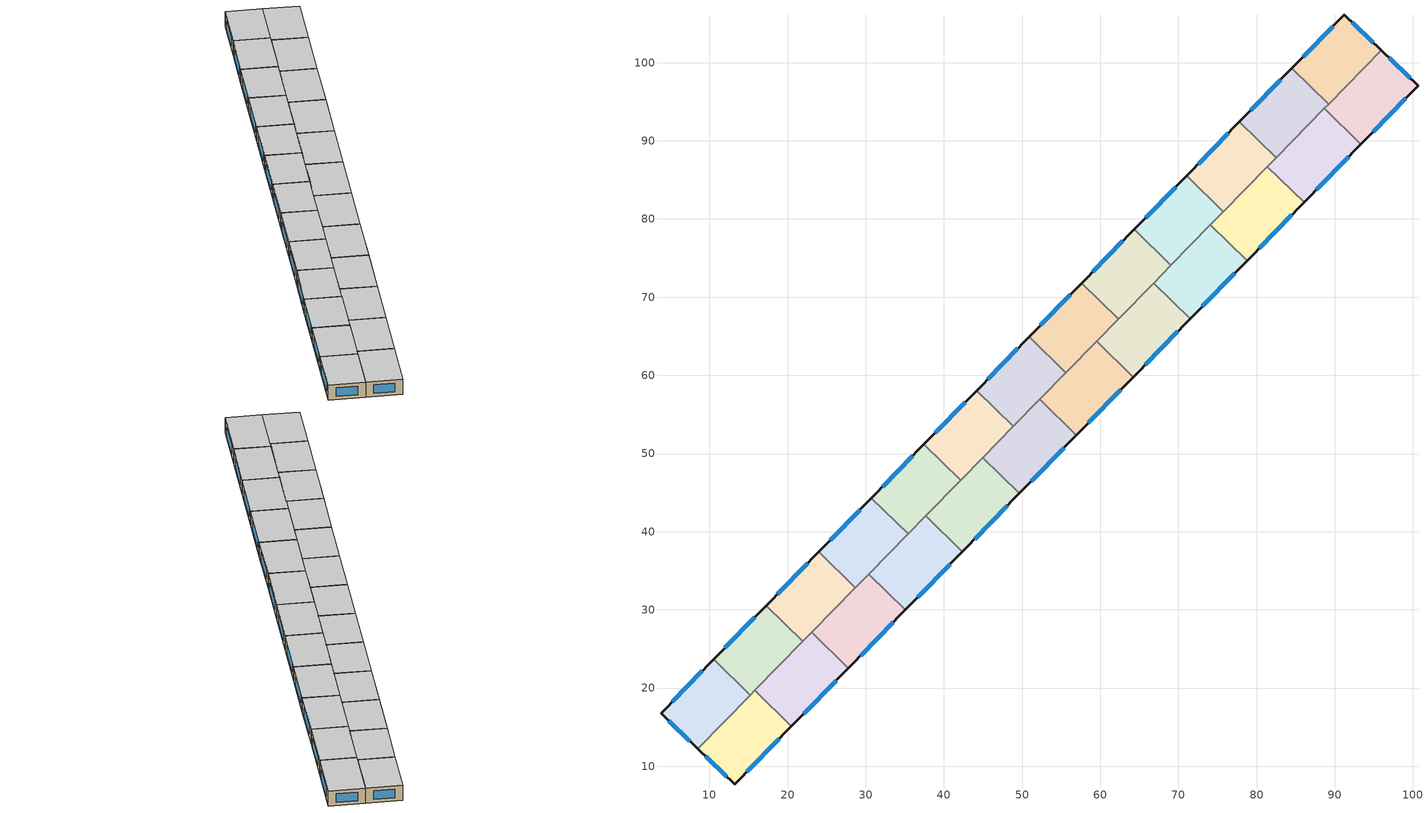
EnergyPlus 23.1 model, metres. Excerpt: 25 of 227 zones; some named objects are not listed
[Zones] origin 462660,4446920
1fd8a064e84866d3_F3_dwelling_0
 floor to 1fd8a064e84866d3_F2_dwelling_0 (EU_floor_Construction): 95.95,101.59 89.22,94.7 84.53,99.29 91.25,106.15 z9
 wall outside (EU_wall_Construction): 95.95,101.59 91.25,106.15 84.53,99.29 z9:12
 wall to 1fd8a064e84866d3_F3_dwelling_1 (EU_wall_Construction): 84.53,99.29 89.22,94.7 z9:12
 wall to 1fd8a064e84866d3_F3_dwelling_13 (EU_wall_Construction): 89.22,94.7 95.95,101.59 z9:12
 window (EU_Window_Construction): 89.81,104.68 85.97,100.76 / 94.94,102.56 92.25,105.18 z9.64:11.36
 ceiling to 1fd8a064e84866d3_F4_dwelling_0 (EU_floor_Construction): 89.22,94.7 95.95,101.59 91.25,106.15 84.53,99.29 z12
1fd8a064e84866d3_F3_dwelling_1
 floor to 1fd8a064e84866d3_F2_dwelling_1 (EU_floor_Construction): 89.22,94.7 82.49,87.83 77.8,92.42 84.53,99.29 z9
 wall outside (EU_wall_Construction): 84.53,99.29 77.8,92.42 z9:12
 wall to 1fd8a064e84866d3_F3_dwelling_2 (EU_wall_Construction): 77.8,92.42 82.49,87.83 z9:12
 wall to 1fd8a064e84866d3_F3_dwelling_14 (EU_wall_Construction): 82.49,87.83 88.67,94.15 z9:12
 wall to 1fd8a064e84866d3_F3_dwelling_13 (EU_wall_Construction): 88.67,94.15 89.22,94.7 z9:12
 window (EU_Window_Construction): 83.09,97.82 79.24,93.89 z9.64:11.36
 ceiling to 1fd8a064e84866d3_F4_dwelling_1 (EU_floor_Construction): 82.49,87.83 89.22,94.7 84.53,99.29 77.8,92.42 z12
1fd8a064e84866d3_F3_dwelling_10
 floor to 1fd8a064e84866d3_F2_dwelling_10 (EU_floor_Construction): 28.68,32.84 21.96,25.96 17.27,30.55 24,37.42 z9
 wall outside (EU_wall_Construction): 24,37.42 17.27,30.55 z9:12
 wall to 1fd8a064e84866d3_F3_dwelling_9 (EU_wall_Construction): 28.68,32.84 24,37.42 z9:12
 wall to 1fd8a064e84866d3_F3_dwelling_11 (EU_wall_Construction): 17.27,30.55 21.96,25.96 z9:12
 wall to 1fd8a064e84866d3_F3_dwelling_22 (EU_wall_Construction): 23.1,27.13 28.68,32.84 z9:12
 wall to 1fd8a064e84866d3_F3_dwelling_23 (EU_wall_Construction): 21.96,25.96 23.1,27.13 z9:12
 window (EU_Window_Construction): 22.56,35.95 18.71,32.02 z9.64:11.36
 ceiling to 1fd8a064e84866d3_F4_dwelling_10 (EU_floor_Construction): 21.96,25.96 28.68,32.84 24,37.42 17.27,30.55 z12
1fd8a064e84866d3_F3_dwelling_11
 floor to 1fd8a064e84866d3_F2_dwelling_11 (EU_floor_Construction): 21.96,25.96 15.23,19.09 10.55,23.67 17.27,30.55 z9
 wall outside (EU_wall_Construction): 17.27,30.55 10.55,23.67 z9:12
 wall to 1fd8a064e84866d3_F3_dwelling_12 (EU_wall_Construction): 10.55,23.67 15.23,19.09 z9:12
 wall to 1fd8a064e84866d3_F3_dwelling_23 (EU_wall_Construction): 15.82,19.68 21.96,25.96 z9:12
 wall to 1fd8a064e84866d3_F3_dwelling_24 (EU_wall_Construction): 15.23,19.09 15.82,19.68 z9:12
 window (EU_Window_Construction): 15.83,29.08 11.99,25.15 z9.64:11.36
 ceiling to 1fd8a064e84866d3_F4_dwelling_11 (EU_floor_Construction): 15.23,19.09 21.96,25.96 17.27,30.55 10.55,23.67 z12
1fd8a064e84866d3_F3_dwelling_12
 floor to 1fd8a064e84866d3_F2_dwelling_12 (EU_floor_Construction): 15.23,19.09 8.52,12.23 3.81,16.79 10.55,23.67 z9
 wall outside (EU_wall_Construction): 10.55,23.67 3.81,16.79 8.52,12.23 z9:12
 wall to 1fd8a064e84866d3_F3_dwelling_24 (EU_wall_Construction): 8.52,12.23 15.23,19.09 z9:12
 window (EU_Window_Construction): 4.82,15.81 7.51,13.2 / 9.1,22.2 5.25,18.26 z9.64:11.36
 ceiling to 1fd8a064e84866d3_F4_dwelling_12 (EU_floor_Construction): 8.52,12.23 15.23,19.09 10.55,23.67 3.81,16.79 z12
1fd8a064e84866d3_F3_dwelling_13
 floor to 1fd8a064e84866d3_F2_dwelling_13 (EU_floor_Construction): 100.65,97.02 93.36,89.56 88.67,94.15 95.95,101.59 z9
 wall outside (EU_wall_Construction): 93.36,89.56 100.65,97.02 95.95,101.59 z9:12
 wall to 1fd8a064e84866d3_F3_dwelling_14 (EU_wall_Construction): 88.67,94.15 93.36,89.56 z9:12
 window (EU_Window_Construction): 99.65,98 96.96,100.61 / 94.92,91.16 99.09,95.42 z9.64:11.36
 ceiling to 1fd8a064e84866d3_F4_dwelling_13 (EU_floor_Construction): 93.36,89.56 100.65,97.02 95.95,101.59 88.67,94.15 z12
1fd8a064e84866d3_F3_dwelling_14
 floor to 1fd8a064e84866d3_F2_dwelling_14 (EU_floor_Construction): 93.36,89.56 86.07,82.12 81.39,86.7 88.67,94.15 z9
 wall outside (EU_wall_Construction): 86.07,82.12 93.36,89.56 z9:12
 wall to 1fd8a064e84866d3_F3_dwelling_15 (EU_wall_Construction): 81.39,86.7 86.07,82.12 z9:12
 wall to 1fd8a064e84866d3_F3_dwelling_2 (EU_wall_Construction): 82.49,87.83 81.39,86.7 z9:12
 window (EU_Window_Construction): 87.63,83.71 91.8,87.97 z9.64:11.36
 ceiling to 1fd8a064e84866d3_F4_dwelling_14 (EU_floor_Construction): 86.07,82.12 93.36,89.56 88.67,94.15 81.39,86.7 z12
1fd8a064e84866d3_F3_dwelling_15
 floor to 1fd8a064e84866d3_F2_dwelling_15 (EU_floor_Construction): 86.07,82.12 78.79,74.67 74.1,79.26 81.39,86.7 z9
 wall outside (EU_wall_Construction): 78.79,74.67 86.07,82.12 z9:12
 wall to 1fd8a064e84866d3_F3_dwelling_16 (EU_wall_Construction): 74.1,79.26 78.79,74.67 z9:12
 wall to 1fd8a064e84866d3_F3_dwelling_2 (EU_wall_Construction): 81.39,86.7 75.76,80.95 z9:12
 wall to 1fd8a064e84866d3_F3_dwelling_3 (EU_wall_Construction): 75.76,80.95 74.1,79.26 z9:12
 window (EU_Window_Construction): 80.35,76.27 84.51,80.52 z9.64:11.36
 ceiling to 1fd8a064e84866d3_F4_dwelling_15 (EU_floor_Construction): 78.79,74.67 86.07,82.12 81.39,86.7 74.1,79.26 z12
1fd8a064e84866d3_F3_dwelling_16
 floor to 1fd8a064e84866d3_F2_dwelling_16 (EU_floor_Construction): 78.79,74.67 71.5,67.22 66.82,71.81 74.1,79.26 z9
 wall outside (EU_wall_Construction): 71.5,67.22 78.79,74.67 z9:12
 wall to 1fd8a064e84866d3_F3_dwelling_17 (EU_wall_Construction): 66.82,71.81 71.5,67.22 z9:12
 wall to 1fd8a064e84866d3_F3_dwelling_3 (EU_wall_Construction): 74.1,79.26 69.04,74.08 z9:12
 wall to 1fd8a064e84866d3_F3_dwelling_4 (EU_wall_Construction): 69.04,74.08 66.82,71.81 z9:12
 window (EU_Window_Construction): 73.06,68.82 77.23,73.08 z9.64:11.36
 ceiling to 1fd8a064e84866d3_F4_dwelling_16 (EU_floor_Construction): 71.5,67.22 78.79,74.67 74.1,79.26 66.82,71.81 z12
1fd8a064e84866d3_F3_dwelling_17
 floor to 1fd8a064e84866d3_F2_dwelling_17 (EU_floor_Construction): 71.5,67.22 64.22,59.78 59.53,64.36 66.82,71.81 z9
 wall outside (EU_wall_Construction): 64.22,59.78 71.5,67.22 z9:12
 wall to 1fd8a064e84866d3_F3_dwelling_18 (EU_wall_Construction): 59.53,64.36 64.22,59.78 z9:12
 wall to 1fd8a064e84866d3_F3_dwelling_4 (EU_wall_Construction): 66.82,71.81 62.31,67.21 z9:12
 wall to 1fd8a064e84866d3_F3_dwelling_5 (EU_wall_Construction): 62.31,67.21 59.53,64.36 z9:12
 window (EU_Window_Construction): 65.78,61.37 69.94,65.63 z9.64:11.36
 ceiling to 1fd8a064e84866d3_F4_dwelling_17 (EU_floor_Construction): 64.22,59.78 71.5,67.22 66.82,71.81 59.53,64.36 z12
1fd8a064e84866d3_F3_dwelling_18
 floor to 1fd8a064e84866d3_F2_dwelling_18 (EU_floor_Construction): 64.22,59.78 56.93,52.33 52.25,56.92 59.53,64.36 z9
 wall outside (EU_wall_Construction): 56.93,52.33 64.22,59.78 z9:12
 wall to 1fd8a064e84866d3_F3_dwelling_19 (EU_wall_Construction): 52.25,56.92 56.93,52.33 z9:12
 wall to 1fd8a064e84866d3_F3_dwelling_5 (EU_wall_Construction): 59.53,64.36 55.59,60.33 z9:12
 wall to 1fd8a064e84866d3_F3_dwelling_6 (EU_wall_Construction): 55.59,60.33 52.25,56.92 z9:12
 window (EU_Window_Construction): 58.49,53.93 62.66,58.18 z9.64:11.36
 ceiling to 1fd8a064e84866d3_F4_dwelling_18 (EU_floor_Construction): 56.93,52.33 64.22,59.78 59.53,64.36 52.25,56.92 z12
1fd8a064e84866d3_F3_dwelling_19
 floor to 1fd8a064e84866d3_F2_dwelling_19 (EU_floor_Construction): 56.93,52.33 49.65,44.89 44.96,49.47 52.25,56.92 z9
 wall outside (EU_wall_Construction): 49.65,44.89 56.93,52.33 z9:12
 wall to 1fd8a064e84866d3_F3_dwelling_20 (EU_wall_Construction): 44.96,49.47 49.65,44.89 z9:12
 wall to 1fd8a064e84866d3_F3_dwelling_7 (EU_wall_Construction): 48.86,53.46 44.96,49.47 z9:12
 wall to 1fd8a064e84866d3_F3_dwelling_6 (EU_wall_Construction): 52.25,56.92 48.86,53.46 z9:12
 window (EU_Window_Construction): 51.21,46.48 55.37,50.74 z9.64:11.36
 ceiling to 1fd8a064e84866d3_F4_dwelling_19 (EU_floor_Construction): 49.65,44.89 56.93,52.33 52.25,56.92 44.96,49.47 z12
1fd8a064e84866d3_F3_dwelling_2
 floor to 1fd8a064e84866d3_F2_dwelling_2 (EU_floor_Construction): 82.49,87.83 75.76,80.96 71.08,85.54 77.8,92.42 z9
 wall outside (EU_wall_Construction): 77.8,92.42 71.08,85.54 z9:12
 wall to 1fd8a064e84866d3_F3_dwelling_3 (EU_wall_Construction): 71.08,85.54 75.76,80.96 z9:12
 window (EU_Window_Construction): 76.36,90.94 72.52,87.01 z9.64:11.36
 ceiling to 1fd8a064e84866d3_F4_dwelling_2 (EU_floor_Construction): 75.76,80.96 82.49,87.83 77.8,92.42 71.08,85.54 z12
1fd8a064e84866d3_F3_dwelling_20
 floor to 1fd8a064e84866d3_F2_dwelling_20 (EU_floor_Construction): 49.65,44.89 42.36,37.44 37.67,42.03 44.96,49.47 z9
 wall outside (EU_wall_Construction): 42.36,37.44 49.65,44.89 z9:12
 wall to 1fd8a064e84866d3_F3_dwelling_21 (EU_wall_Construction): 37.67,42.03 42.36,37.44 z9:12
 wall to 1fd8a064e84866d3_F3_dwelling_8 (EU_wall_Construction): 42.14,46.58 37.67,42.03 z9:12
 wall to 1fd8a064e84866d3_F3_dwelling_7 (EU_wall_Construction): 44.96,49.47 42.14,46.58 z9:12
 window (EU_Window_Construction): 43.92,39.03 48.09,43.29 z9.64:11.36
 ceiling to 1fd8a064e84866d3_F4_dwelling_20 (EU_floor_Construction): 42.36,37.44 49.65,44.89 44.96,49.47 37.67,42.03 z12
1fd8a064e84866d3_F3_dwelling_21
 floor to 1fd8a064e84866d3_F2_dwelling_21 (EU_floor_Construction): 42.36,37.44 35.07,29.99 30.39,34.58 37.67,42.03 z9
 wall outside (EU_wall_Construction): 35.07,29.99 42.36,37.44 z9:12
 wall to 1fd8a064e84866d3_F3_dwelling_22 (EU_wall_Construction): 30.39,34.58 35.07,29.99 z9:12
 wall to 1fd8a064e84866d3_F3_dwelling_9 (EU_wall_Construction): 35.41,39.71 30.39,34.58 z9:12
 wall to 1fd8a064e84866d3_F3_dwelling_8 (EU_wall_Construction): 37.67,42.02 35.41,39.71 z9:12
 window (EU_Window_Construction): 36.63,31.59 40.8,35.84 z9.64:11.36
 ceiling to 1fd8a064e84866d3_F4_dwelling_21 (EU_floor_Construction): 35.07,29.99 42.36,37.44 37.67,42.03 30.39,34.58 z12
1fd8a064e84866d3_F3_dwelling_22
 floor to 1fd8a064e84866d3_F2_dwelling_22 (EU_floor_Construction): 35.07,29.99 27.79,22.55 23.1,27.13 30.39,34.58 z9
 wall outside (EU_wall_Construction): 27.79,22.55 35.07,29.99 z9:12
 wall to 1fd8a064e84866d3_F3_dwelling_23 (EU_wall_Construction): 23.1,27.13 27.79,22.55 z9:12
 wall to 1fd8a064e84866d3_F3_dwelling_9 (EU_wall_Construction): 30.39,34.58 28.68,32.84 z9:12
 window (EU_Window_Construction): 29.35,24.14 33.51,28.4 z9.64:11.36
 ceiling to 1fd8a064e84866d3_F4_dwelling_22 (EU_floor_Construction): 27.79,22.55 35.07,29.99 30.39,34.58 23.1,27.13 z12
1fd8a064e84866d3_F3_dwelling_23
 floor to 1fd8a064e84866d3_F2_dwelling_23 (EU_floor_Construction): 27.79,22.55 20.5,15.1 15.82,19.68 23.1,27.13 z9
 wall outside (EU_wall_Construction): 20.5,15.1 27.79,22.55 z9:12
 wall to 1fd8a064e84866d3_F3_dwelling_24 (EU_wall_Construction): 15.82,19.68 20.5,15.1 z9:12
 window (EU_Window_Construction): 22.06,16.69 26.23,20.95 z9.64:11.36
 ceiling to 1fd8a064e84866d3_F4_dwelling_23 (EU_floor_Construction): 20.5,15.1 27.79,22.55 23.1,27.13 15.82,19.68 z12
1fd8a064e84866d3_F3_dwelling_24
 floor to 1fd8a064e84866d3_F2_dwelling_24 (EU_floor_Construction): 20.5,15.1 13.23,7.66 8.52,12.23 15.82,19.68 z9
 wall outside (EU_wall_Construction): 8.52,12.23 13.23,7.66 20.5,15.1 z9:12
 window (EU_Window_Construction): 14.78,9.26 18.94,13.51 / 9.53,11.25 12.22,8.64 z9.64:11.36
 ceiling to 1fd8a064e84866d3_F4_dwelling_24 (EU_floor_Construction): 13.23,7.66 20.5,15.1 15.82,19.68 8.52,12.23 z12
1fd8a064e84866d3_F3_dwelling_3
 floor to 1fd8a064e84866d3_F2_dwelling_3 (EU_floor_Construction): 75.76,80.96 69.04,74.08 64.35,78.67 71.08,85.54 z9
 wall outside (EU_wall_Construction): 71.08,85.54 64.35,78.67 z9:12
 wall to 1fd8a064e84866d3_F3_dwelling_4 (EU_wall_Construction): 64.35,78.67 69.04,74.08 z9:12
 window (EU_Window_Construction): 69.64,84.07 65.79,80.14 z9.64:11.36
 ceiling to 1fd8a064e84866d3_F4_dwelling_3 (EU_floor_Construction): 69.04,74.08 75.76,80.96 71.08,85.54 64.35,78.67 z12
1fd8a064e84866d3_F3_dwelling_4
 floor to 1fd8a064e84866d3_F2_dwelling_4 (EU_floor_Construction): 69.04,74.08 62.31,67.21 57.63,71.79 64.35,78.67 z9
 wall outside (EU_wall_Construction): 64.35,78.67 57.63,71.79 z9:12
 wall to 1fd8a064e84866d3_F3_dwelling_5 (EU_wall_Construction): 57.63,71.79 62.31,67.21 z9:12
 window (EU_Window_Construction): 62.91,77.19 59.07,73.26 z9.64:11.36
 ceiling to 1fd8a064e84866d3_F4_dwelling_4 (EU_floor_Construction): 62.31,67.21 69.04,74.08 64.35,78.67 57.63,71.79 z12
1fd8a064e84866d3_F3_dwelling_5
 floor to 1fd8a064e84866d3_F2_dwelling_5 (EU_floor_Construction): 62.31,67.21 55.59,60.33 50.9,64.92 57.63,71.79 z9
 wall outside (EU_wall_Construction): 57.63,71.79 50.9,64.92 z9:12
 wall to 1fd8a064e84866d3_F3_dwelling_6 (EU_wall_Construction): 50.9,64.92 55.59,60.33 z9:12
 window (EU_Window_Construction): 56.19,70.32 52.34,66.39 z9.64:11.36
 ceiling to 1fd8a064e84866d3_F4_dwelling_5 (EU_floor_Construction): 55.59,60.33 62.31,67.21 57.63,71.79 50.9,64.92 z12
1fd8a064e84866d3_F3_dwelling_6
 floor to 1fd8a064e84866d3_F2_dwelling_6 (EU_floor_Construction): 55.59,60.33 48.86,53.46 44.18,58.04 50.9,64.92 z9
 wall outside (EU_wall_Construction): 50.9,64.92 44.18,58.04 z9:12
 wall to 1fd8a064e84866d3_F3_dwelling_7 (EU_wall_Construction): 44.18,58.04 48.86,53.46 z9:12
 window (EU_Window_Construction): 49.46,63.45 45.62,59.52 z9.64:11.36
 ceiling to 1fd8a064e84866d3_F4_dwelling_6 (EU_floor_Construction): 48.86,53.46 55.59,60.33 50.9,64.92 44.18,58.04 z12
1fd8a064e84866d3_F3_dwelling_7
 floor to 1fd8a064e84866d3_F2_dwelling_7 (EU_floor_Construction): 48.86,53.46 42.14,46.58 37.45,51.17 44.18,58.04 z9
 wall outside (EU_wall_Construction): 44.18,58.04 37.45,51.17 z9:12
 wall to 1fd8a064e84866d3_F3_dwelling_8 (EU_wall_Construction): 37.45,51.17 42.14,46.58 z9:12
 window (EU_Window_Construction): 42.74,56.57 38.89,52.64 z9.64:11.36
 ceiling to 1fd8a064e84866d3_F4_dwelling_7 (EU_floor_Construction): 42.14,46.58 48.86,53.46 44.18,58.04 37.45,51.17 z12
1fd8a064e84866d3_F3_dwelling_8
 floor to 1fd8a064e84866d3_F2_dwelling_8 (EU_floor_Construction): 42.14,46.58 35.41,39.71 30.72,44.3 37.45,51.17 z9
 wall outside (EU_wall_Construction): 37.45,51.17 30.72,44.3 z9:12
 wall to 1fd8a064e84866d3_F3_dwelling_9 (EU_wall_Construction): 30.72,44.3 35.41,39.71 z9:12
 window (EU_Window_Construction): 36.01,49.7 32.17,45.77 z9.64:11.36
 ceiling to 1fd8a064e84866d3_F4_dwelling_8 (EU_floor_Construction): 35.41,39.71 42.14,46.58 37.45,51.17 30.72,44.3 z12
1fd8a064e84866d3_F3_dwelling_9
 floor to 1fd8a064e84866d3_F2_dwelling_9 (EU_floor_Construction): 35.41,39.71 28.68,32.84 24,37.42 30.72,44.3 z9
 wall outside (EU_wall_Construction): 30.72,44.3 24,37.42 z9:12
 window (EU_Window_Construction): 29.28,42.82 25.44,38.89 z9.64:11.36
 ceiling to 1fd8a064e84866d3_F4_dwelling_9 (EU_floor_Construction): 28.68,32.84 35.41,39.71 30.72,44.3 24,37.42 z12
[Building]
EU S2 Campaign: North Axis=0; Terrain=City; Solar Distribution=FullExterior
[Site:Location]
Yerevan-Zvartnots.Intl.AP: Latitude=40.15; Longitude=44.383; Time Zone=4; Elevation=854
[SizingPeriod:WeatherFileDays]
AnnualSizingPeriod: Begin Month=1; Begin Day of Month=1; End Month=12; End Day of Month=31; Day of Week for Start Day=Monday; Use Weather File Daylight Saving Period=No; Use Weather File Rain and Snow Indicators=No
[MATERIAL]
EU_InternalMass_Material: Roughness=MediumRough; Thickness=0.1; Conductivity=1; Density=1800; Specific Heat=900; Thermal Absorptance=0.9; Solar Absorptance=0.7; Visible Absorptance=0.7
[MATERIAL:NOMASS] Roughness=MediumRough; Thermal Absorptance=0.9; Solar Absorptance=0.7; Visible Absorptance=0.7
Name | Thermal Resistance
EU_wall_NoMass | 1.05043
EU_floor_NoMass | 0.478065
[WINDOWMATERIAL:SIMPLEGLAZINGSYSTEM]
EU_Window_SimpleGlazing: UFactor=2.5566; Solar Heat Gain Coefficient=0.75; Visible Transmittance=0.75
[CONSTRUCTION]
EU_wall_Construction: EU_wall_NoMass
EU_floor_Construction: EU_floor_NoMass
EU_Window_Construction: EU_Window_SimpleGlazing
EU_InternalMass_Construction: EU_InternalMass_Material
[ZONE] Type=1; Multiplier=1; Ceiling Height=autocalculate; Floor Area=autocalculate; Part of Total Floor Area=Yes
Name | Volume
1fd8a064e84866d3_F3_dwelling_0; 1fd8a064e84866d3_F3_dwelling_11 | 189.155
1fd8a064e84866d3_F3_dwelling_1; 1fd8a064e84866d3_F3_dwelling_3; 1fd8a064e84866d3_F3_dwelling_6; 1fd8a064e84866d3_F3_dwelling_8 | 189.137
1fd8a064e84866d3_F3_dwelling_10 | 189.154
1fd8a064e84866d3_F3_dwelling_12 | 189.159
1fd8a064e84866d3_F3_dwelling_13 | 204.911
1fd8a064e84866d3_F3_dwelling_14 | 204.935
1fd8a064e84866d3_F3_dwelling_15 | 204.889
1fd8a064e84866d3_F3_dwelling_16 | 204.917
1fd8a064e84866d3_F3_dwelling_17; 1fd8a064e84866d3_F3_dwelling_20 | 204.899
1fd8a064e84866d3_F3_dwelling_18 | 204.895
1fd8a064e84866d3_F3_dwelling_19 | 204.908
1fd8a064e84866d3_F3_dwelling_2 | 189.165
1fd8a064e84866d3_F3_dwelling_21 | 204.927
1fd8a064e84866d3_F3_dwelling_22; 1fd8a064e84866d3_F3_dwelling_23 | 204.909
1fd8a064e84866d3_F3_dwelling_24 | 204.91
1fd8a064e84866d3_F3_dwelling_4; 1fd8a064e84866d3_F3_dwelling_5 | 189.151
1fd8a064e84866d3_F3_dwelling_7 | 189.15
1fd8a064e84866d3_F3_dwelling_9 | 189.168
[INTERNALMASS] Construction=EU_InternalMass_Construction
Name | Zone or ZoneList | Surface Area
1fd8a064e84866d3_F3_dwelling_0_EU_InternalMass | 1fd8a064e84866d3_F3_dwelling_0 | 63.0516
1fd8a064e84866d3_F3_dwelling_1_EU_InternalMass | 1fd8a064e84866d3_F3_dwelling_1 | 63.0456
1fd8a064e84866d3_F3_dwelling_2_EU_InternalMass | 1fd8a064e84866d3_F3_dwelling_2 | 63.055
1fd8a064e84866d3_F3_dwelling_3_EU_InternalMass | 1fd8a064e84866d3_F3_dwelling_3 | 63.0457
1fd8a064e84866d3_F3_dwelling_4_EU_InternalMass | 1fd8a064e84866d3_F3_dwelling_4 | 63.0503
1fd8a064e84866d3_F3_dwelling_5_EU_InternalMass | 1fd8a064e84866d3_F3_dwelling_5 | 63.0503
1fd8a064e84866d3_F3_dwelling_6_EU_InternalMass | 1fd8a064e84866d3_F3_dwelling_6 | 63.0457
1fd8a064e84866d3_F3_dwelling_7_EU_InternalMass | 1fd8a064e84866d3_F3_dwelling_7 | 63.0503
1fd8a064e84866d3_F3_dwelling_8_EU_InternalMass | 1fd8a064e84866d3_F3_dwelling_8 | 63.0457
1fd8a064e84866d3_F3_dwelling_9_EU_InternalMass | 1fd8a064e84866d3_F3_dwelling_9 | 63.056
1fd8a064e84866d3_F3_dwelling_10_EU_InternalMass | 1fd8a064e84866d3_F3_dwelling_10 | 63.0514
1fd8a064e84866d3_F3_dwelling_11_EU_InternalMass | 1fd8a064e84866d3_F3_dwelling_11 | 63.0514
1fd8a064e84866d3_F3_dwelling_12_EU_InternalMass | 1fd8a064e84866d3_F3_dwelling_12 | 63.0531
1fd8a064e84866d3_F3_dwelling_13_EU_InternalMass | 1fd8a064e84866d3_F3_dwelling_13 | 68.3037
1fd8a064e84866d3_F3_dwelling_14_EU_InternalMass | 1fd8a064e84866d3_F3_dwelling_14 | 68.3117
1fd8a064e84866d3_F3_dwelling_15_EU_InternalMass | 1fd8a064e84866d3_F3_dwelling_15 | 68.2964
1fd8a064e84866d3_F3_dwelling_16_EU_InternalMass | 1fd8a064e84866d3_F3_dwelling_16 | 68.3057
1fd8a064e84866d3_F3_dwelling_17_EU_InternalMass | 1fd8a064e84866d3_F3_dwelling_17 | 68.2997
1fd8a064e84866d3_F3_dwelling_18_EU_InternalMass | 1fd8a064e84866d3_F3_dwelling_18 | 68.2983
1fd8a064e84866d3_F3_dwelling_19_EU_InternalMass | 1fd8a064e84866d3_F3_dwelling_19 | 68.303
1fd8a064e84866d3_F3_dwelling_20_EU_InternalMass | 1fd8a064e84866d3_F3_dwelling_20 | 68.2997
1fd8a064e84866d3_F3_dwelling_21_EU_InternalMass | 1fd8a064e84866d3_F3_dwelling_21 | 68.309
1fd8a064e84866d3_F3_dwelling_22_EU_InternalMass | 1fd8a064e84866d3_F3_dwelling_22 | 68.303
1fd8a064e84866d3_F3_dwelling_23_EU_InternalMass | 1fd8a064e84866d3_F3_dwelling_23 | 68.303
1fd8a064e84866d3_F3_dwelling_24_EU_InternalMass | 1fd8a064e84866d3_F3_dwelling_24 | 68.3033
[OTHEREQUIPMENT] Fuel Type=Electricity; Design Level Calculation Method=Watts/Area; Power per Zone Floor Area=1; Fraction Latent=0; Fraction Radiant=0; Fraction Lost=0; Carbon Dioxide Generation Rate=0; EndUse Subcategory=EU_Step8_InternalGains
Name | Zone or ZoneList or Space or SpaceList | Schedule
EU_Step8_InternalGain_1fd8a064e84866d3_F3_dwelling_0_f000 | 1fd8a064e84866d3_F3_dwelling_0 | EU_Step8_GainSchedule_1fd8a064e84866d3_F3_dwelling_0_f000
EU_Step8_InternalGain_1fd8a064e84866d3_F3_dwelling_1_f000 | 1fd8a064e84866d3_F3_dwelling_1 | EU_Step8_GainSchedule_1fd8a064e84866d3_F3_dwelling_1_f000
EU_Step8_InternalGain_1fd8a064e84866d3_F3_dwelling_2_f000 | 1fd8a064e84866d3_F3_dwelling_2 | EU_Step8_GainSchedule_1fd8a064e84866d3_F3_dwelling_2_f000
EU_Step8_InternalGain_1fd8a064e84866d3_F3_dwelling_3_f000 | 1fd8a064e84866d3_F3_dwelling_3 | EU_Step8_GainSchedule_1fd8a064e84866d3_F3_dwelling_3_f000
EU_Step8_InternalGain_1fd8a064e84866d3_F3_dwelling_4_f000 | 1fd8a064e84866d3_F3_dwelling_4 | EU_Step8_GainSchedule_1fd8a064e84866d3_F3_dwelling_4_f000
EU_Step8_InternalGain_1fd8a064e84866d3_F3_dwelling_5_f000 | 1fd8a064e84866d3_F3_dwelling_5 | EU_Step8_GainSchedule_1fd8a064e84866d3_F3_dwelling_5_f000
EU_Step8_InternalGain_1fd8a064e84866d3_F3_dwelling_6_f000 | 1fd8a064e84866d3_F3_dwelling_6 | EU_Step8_GainSchedule_1fd8a064e84866d3_F3_dwelling_6_f000
EU_Step8_InternalGain_1fd8a064e84866d3_F3_dwelling_7_f000 | 1fd8a064e84866d3_F3_dwelling_7 | EU_Step8_GainSchedule_1fd8a064e84866d3_F3_dwelling_7_f000
EU_Step8_InternalGain_1fd8a064e84866d3_F3_dwelling_8_f000 | 1fd8a064e84866d3_F3_dwelling_8 | EU_Step8_GainSchedule_1fd8a064e84866d3_F3_dwelling_8_f000
EU_Step8_InternalGain_1fd8a064e84866d3_F3_dwelling_9_f000 | 1fd8a064e84866d3_F3_dwelling_9 | EU_Step8_GainSchedule_1fd8a064e84866d3_F3_dwelling_9_f000
EU_Step8_InternalGain_1fd8a064e84866d3_F3_dwelling_10_f000 | 1fd8a064e84866d3_F3_dwelling_10 | EU_Step8_GainSchedule_1fd8a064e84866d3_F3_dwelling_10_f000
EU_Step8_InternalGain_1fd8a064e84866d3_F3_dwelling_11_f000 | 1fd8a064e84866d3_F3_dwelling_11 | EU_Step8_GainSchedule_1fd8a064e84866d3_F3_dwelling_11_f000
EU_Step8_InternalGain_1fd8a064e84866d3_F3_dwelling_12_f000 | 1fd8a064e84866d3_F3_dwelling_12 | EU_Step8_GainSchedule_1fd8a064e84866d3_F3_dwelling_12_f000
EU_Step8_InternalGain_1fd8a064e84866d3_F3_dwelling_13_f000 | 1fd8a064e84866d3_F3_dwelling_13 | EU_Step8_GainSchedule_1fd8a064e84866d3_F3_dwelling_13_f000
EU_Step8_InternalGain_1fd8a064e84866d3_F3_dwelling_14_f000 | 1fd8a064e84866d3_F3_dwelling_14 | EU_Step8_GainSchedule_1fd8a064e84866d3_F3_dwelling_14_f000
EU_Step8_InternalGain_1fd8a064e84866d3_F3_dwelling_15_f000 | 1fd8a064e84866d3_F3_dwelling_15 | EU_Step8_GainSchedule_1fd8a064e84866d3_F3_dwelling_15_f000
EU_Step8_InternalGain_1fd8a064e84866d3_F3_dwelling_16_f000 | 1fd8a064e84866d3_F3_dwelling_16 | EU_Step8_GainSchedule_1fd8a064e84866d3_F3_dwelling_16_f000
EU_Step8_InternalGain_1fd8a064e84866d3_F3_dwelling_17_f000 | 1fd8a064e84866d3_F3_dwelling_17 | EU_Step8_GainSchedule_1fd8a064e84866d3_F3_dwelling_17_f000
EU_Step8_InternalGain_1fd8a064e84866d3_F3_dwelling_18_f000 | 1fd8a064e84866d3_F3_dwelling_18 | EU_Step8_GainSchedule_1fd8a064e84866d3_F3_dwelling_18_f000
EU_Step8_InternalGain_1fd8a064e84866d3_F3_dwelling_19_f000 | 1fd8a064e84866d3_F3_dwelling_19 | EU_Step8_GainSchedule_1fd8a064e84866d3_F3_dwelling_19_f000
EU_Step8_InternalGain_1fd8a064e84866d3_F3_dwelling_20_f000 | 1fd8a064e84866d3_F3_dwelling_20 | EU_Step8_GainSchedule_1fd8a064e84866d3_F3_dwelling_20_f000
EU_Step8_InternalGain_1fd8a064e84866d3_F3_dwelling_21_f000 | 1fd8a064e84866d3_F3_dwelling_21 | EU_Step8_GainSchedule_1fd8a064e84866d3_F3_dwelling_21_f000
EU_Step8_InternalGain_1fd8a064e84866d3_F3_dwelling_22_f000 | 1fd8a064e84866d3_F3_dwelling_22 | EU_Step8_GainSchedule_1fd8a064e84866d3_F3_dwelling_22_f000
EU_Step8_InternalGain_1fd8a064e84866d3_F3_dwelling_23_f000 | 1fd8a064e84866d3_F3_dwelling_23 | EU_Step8_GainSchedule_1fd8a064e84866d3_F3_dwelling_23_f000
EU_Step8_InternalGain_1fd8a064e84866d3_F3_dwelling_24_f000 | 1fd8a064e84866d3_F3_dwelling_24 | EU_Step8_GainSchedule_1fd8a064e84866d3_F3_dwelling_24_f000
[ZONEVENTILATION:DESIGNFLOWRATE] Schedule=EU_AlwaysOn; Design Flow Rate Calculation Method=AirChanges/Hour; Air Changes per Hour=0.557805; Ventilation Type=Natural; Fan Pressure Rise=0; Fan Total Efficiency=1; Constant Term Coefficient=1; Temperature Term Coefficient=0; Velocity Term Coefficient=0; Velocity Squared Term Coefficient=0; Minimum Indoor Temperature=-100; Maximum Indoor Temperature=100; Delta Temperature=-100; Minimum Outdoor Temperature=-100; Maximum Outdoor Temperature=100; Maximum Wind Speed=40
Name | Zone or ZoneList or Space or SpaceList
EU_ConstantAir_1fd8a064e84866d3_F3_dwelling_0 | 1fd8a064e84866d3_F3_dwelling_0
EU_ConstantAir_1fd8a064e84866d3_F3_dwelling_1 | 1fd8a064e84866d3_F3_dwelling_1
EU_ConstantAir_1fd8a064e84866d3_F3_dwelling_2 | 1fd8a064e84866d3_F3_dwelling_2
EU_ConstantAir_1fd8a064e84866d3_F3_dwelling_3 | 1fd8a064e84866d3_F3_dwelling_3
EU_ConstantAir_1fd8a064e84866d3_F3_dwelling_4 | 1fd8a064e84866d3_F3_dwelling_4
EU_ConstantAir_1fd8a064e84866d3_F3_dwelling_5 | 1fd8a064e84866d3_F3_dwelling_5
EU_ConstantAir_1fd8a064e84866d3_F3_dwelling_6 | 1fd8a064e84866d3_F3_dwelling_6
EU_ConstantAir_1fd8a064e84866d3_F3_dwelling_7 | 1fd8a064e84866d3_F3_dwelling_7
EU_ConstantAir_1fd8a064e84866d3_F3_dwelling_8 | 1fd8a064e84866d3_F3_dwelling_8
EU_ConstantAir_1fd8a064e84866d3_F3_dwelling_9 | 1fd8a064e84866d3_F3_dwelling_9
EU_ConstantAir_1fd8a064e84866d3_F3_dwelling_10 | 1fd8a064e84866d3_F3_dwelling_10
EU_ConstantAir_1fd8a064e84866d3_F3_dwelling_11 | 1fd8a064e84866d3_F3_dwelling_11
EU_ConstantAir_1fd8a064e84866d3_F3_dwelling_12 | 1fd8a064e84866d3_F3_dwelling_12
EU_ConstantAir_1fd8a064e84866d3_F3_dwelling_13 | 1fd8a064e84866d3_F3_dwelling_13
EU_ConstantAir_1fd8a064e84866d3_F3_dwelling_14 | 1fd8a064e84866d3_F3_dwelling_14
EU_ConstantAir_1fd8a064e84866d3_F3_dwelling_15 | 1fd8a064e84866d3_F3_dwelling_15
EU_ConstantAir_1fd8a064e84866d3_F3_dwelling_16 | 1fd8a064e84866d3_F3_dwelling_16
EU_ConstantAir_1fd8a064e84866d3_F3_dwelling_17 | 1fd8a064e84866d3_F3_dwelling_17
EU_ConstantAir_1fd8a064e84866d3_F3_dwelling_18 | 1fd8a064e84866d3_F3_dwelling_18
EU_ConstantAir_1fd8a064e84866d3_F3_dwelling_19 | 1fd8a064e84866d3_F3_dwelling_19
EU_ConstantAir_1fd8a064e84866d3_F3_dwelling_20 | 1fd8a064e84866d3_F3_dwelling_20
EU_ConstantAir_1fd8a064e84866d3_F3_dwelling_21 | 1fd8a064e84866d3_F3_dwelling_21
EU_ConstantAir_1fd8a064e84866d3_F3_dwelling_22 | 1fd8a064e84866d3_F3_dwelling_22
EU_ConstantAir_1fd8a064e84866d3_F3_dwelling_23 | 1fd8a064e84866d3_F3_dwelling_23
EU_ConstantAir_1fd8a064e84866d3_F3_dwelling_24 | 1fd8a064e84866d3_F3_dwelling_24
[HVACTEMPLATE:ZONE:IDEALLOADSAIRSYSTEM] System Availability Schedule=EU_AlwaysOn; Maximum Heating Supply Air Temperature=50; Minimum Cooling Supply Air Temperature=13; Maximum Heating Supply Air Humidity Ratio=0.0156; Minimum Cooling Supply Air Humidity Ratio=0.0077; Heating Limit=NoLimit; Cooling Limit=NoLimit; Heating Availability Schedule=EU_AlwaysOn; Cooling Availability Schedule=EU_CoolingOff; Dehumidification Control Type=ConstantSensibleHeatRatio; Cooling Sensible Heat Ratio=0.7; Dehumidification Setpoint=60; Humidification Control Type=None; Humidification Setpoint=30; Outdoor Air Method=None; Outdoor Air Flow Rate per Person=0.00944; Outdoor Air Flow Rate per Zone Floor Area=0; Outdoor Air Flow Rate per Zone=0; Demand Controlled Ventilation Type=None; Outdoor Air Economizer Type=NoEconomizer; Heat Recovery Type=None; Sensible Heat Recovery Effectiveness=0.7; Latent Heat Recovery Effectiveness=0.65
Name | Template Thermostat
1fd8a064e84866d3_F3_dwelling_0 | EU_HeatOnly_1fd8a064e84866d3_F3_dwelling_0
1fd8a064e84866d3_F3_dwelling_1 | EU_HeatOnly_1fd8a064e84866d3_F3_dwelling_1
1fd8a064e84866d3_F3_dwelling_2 | EU_HeatOnly_1fd8a064e84866d3_F3_dwelling_2
1fd8a064e84866d3_F3_dwelling_3 | EU_HeatOnly_1fd8a064e84866d3_F3_dwelling_3
1fd8a064e84866d3_F3_dwelling_4 | EU_HeatOnly_1fd8a064e84866d3_F3_dwelling_4
1fd8a064e84866d3_F3_dwelling_5 | EU_HeatOnly_1fd8a064e84866d3_F3_dwelling_5
1fd8a064e84866d3_F3_dwelling_6 | EU_HeatOnly_1fd8a064e84866d3_F3_dwelling_6
1fd8a064e84866d3_F3_dwelling_7 | EU_HeatOnly_1fd8a064e84866d3_F3_dwelling_7
1fd8a064e84866d3_F3_dwelling_8 | EU_HeatOnly_1fd8a064e84866d3_F3_dwelling_8
1fd8a064e84866d3_F3_dwelling_9 | EU_HeatOnly_1fd8a064e84866d3_F3_dwelling_9
1fd8a064e84866d3_F3_dwelling_10 | EU_HeatOnly_1fd8a064e84866d3_F3_dwelling_10
1fd8a064e84866d3_F3_dwelling_11 | EU_HeatOnly_1fd8a064e84866d3_F3_dwelling_11
1fd8a064e84866d3_F3_dwelling_12 | EU_HeatOnly_1fd8a064e84866d3_F3_dwelling_12
1fd8a064e84866d3_F3_dwelling_13 | EU_HeatOnly_1fd8a064e84866d3_F3_dwelling_13
1fd8a064e84866d3_F3_dwelling_14 | EU_HeatOnly_1fd8a064e84866d3_F3_dwelling_14
1fd8a064e84866d3_F3_dwelling_15 | EU_HeatOnly_1fd8a064e84866d3_F3_dwelling_15
1fd8a064e84866d3_F3_dwelling_16 | EU_HeatOnly_1fd8a064e84866d3_F3_dwelling_16
1fd8a064e84866d3_F3_dwelling_17 | EU_HeatOnly_1fd8a064e84866d3_F3_dwelling_17
1fd8a064e84866d3_F3_dwelling_18 | EU_HeatOnly_1fd8a064e84866d3_F3_dwelling_18
1fd8a064e84866d3_F3_dwelling_19 | EU_HeatOnly_1fd8a064e84866d3_F3_dwelling_19
1fd8a064e84866d3_F3_dwelling_20 | EU_HeatOnly_1fd8a064e84866d3_F3_dwelling_20
1fd8a064e84866d3_F3_dwelling_21 | EU_HeatOnly_1fd8a064e84866d3_F3_dwelling_21
1fd8a064e84866d3_F3_dwelling_22 | EU_HeatOnly_1fd8a064e84866d3_F3_dwelling_22
1fd8a064e84866d3_F3_dwelling_23 | EU_HeatOnly_1fd8a064e84866d3_F3_dwelling_23
1fd8a064e84866d3_F3_dwelling_24 | EU_HeatOnly_1fd8a064e84866d3_F3_dwelling_24
[SIZING:ZONE] Zone Cooling Design Supply Air Temperature Input Method=SupplyAirTemperature; Zone Cooling Design Supply Air Temperature=13; Zone Heating Design Supply Air Temperature Input Method=SupplyAirTemperature; Zone Heating Design Supply Air Temperature=50; Zone Cooling Design Supply Air Humidity Ratio=0.008; Zone Heating Design Supply Air Humidity Ratio=0.008; Cooling Design Air Flow Method=DesignDay; Cooling Design Air Flow Rate=0; Cooling Minimum Air Flow per Zone Floor Area=0.000762; Cooling Minimum Air Flow=0; Cooling Minimum Air Flow Fraction=0.2; Heating Design Air Flow Method=DesignDay; Heating Design Air Flow Rate=0; Heating Maximum Air Flow per Zone Floor Area=0.002032; Heating Maximum Air Flow=0.141576; Heating Maximum Air Flow Fraction=0.3; Account for Dedicated Outdoor Air System=No; Dedicated Outdoor Air System Control Strategy=NeutralSupplyAir; Dedicated Outdoor Air Low Setpoint Temperature for Design=autosize; Dedicated Outdoor Air High Setpoint Temperature for Design=autosize; Zone Load Sizing Method=Sensible Load Only No Latent Load; Zone Latent Cooling Design Supply Air Humidity Ratio Input Method=HumidityRatioDifference; Zone Cooling Design Supply Air Humidity Ratio Difference=0.005; Zone Latent Heating Design Supply Air Humidity Ratio Input Method=HumidityRatioDifference; Zone Humidification Design Supply Air Humidity Ratio Difference=0.005
1fd8a064e84866d3_F3_dwelling_0; 1fd8a064e84866d3_F3_dwelling_1; 1fd8a064e84866d3_F3_dwelling_2; 1fd8a064e84866d3_F3_dwelling_3; 1fd8a064e84866d3_F3_dwelling_4; 1fd8a064e84866d3_F3_dwelling_5; 1fd8a064e84866d3_F3_dwelling_6; 1fd8a064e84866d3_F3_dwelling_7; 1fd8a064e84866d3_F3_dwelling_8; 1fd8a064e84866d3_F3_dwelling_9; 1fd8a064e84866d3_F3_dwelling_10; 1fd8a064e84866d3_F3_dwelling_11; 1fd8a064e84866d3_F3_dwelling_12; 1fd8a064e84866d3_F3_dwelling_13; 1fd8a064e84866d3_F3_dwelling_14; 1fd8a064e84866d3_F3_dwelling_15; 1fd8a064e84866d3_F3_dwelling_16; 1fd8a064e84866d3_F3_dwelling_17; 1fd8a064e84866d3_F3_dwelling_18; 1fd8a064e84866d3_F3_dwelling_19; 1fd8a064e84866d3_F3_dwelling_20; 1fd8a064e84866d3_F3_dwelling_21; 1fd8a064e84866d3_F3_dwelling_22; 1fd8a064e84866d3_F3_dwelling_23; 1fd8a064e84866d3_F3_dwelling_24
[SCHEDULE:CONSTANT]
Name | Hourly Value
EU_AlwaysOn | 1
EU_CoolingOff | 0
[SCHEDULE:FILE] Column Number=1; Rows to Skip at Top=0; Number of Hours of Data=8760; Column Separator=Comma; Interpolate to Timestep=No; Minutes per Item=60; Adjust Schedule for Daylight Savings=Yes
Name | File
EU_Step8_GainSchedule_1fd8a064e84866d3_F3_dwelling_0_f000 | ../../schedules/1fd8a064e84866d3/1fd8a064e84866d3_F3_dwelling_0_f000_gain.csv
EU_Step8_GainSchedule_1fd8a064e84866d3_F3_dwelling_1_f000 | ../../schedules/1fd8a064e84866d3/1fd8a064e84866d3_F3_dwelling_1_f000_gain.csv
EU_Step8_GainSchedule_1fd8a064e84866d3_F3_dwelling_2_f000 | ../../schedules/1fd8a064e84866d3/1fd8a064e84866d3_F3_dwelling_2_f000_gain.csv
EU_Step8_GainSchedule_1fd8a064e84866d3_F3_dwelling_3_f000 | ../../schedules/1fd8a064e84866d3/1fd8a064e84866d3_F3_dwelling_3_f000_gain.csv
EU_Step8_GainSchedule_1fd8a064e84866d3_F3_dwelling_4_f000 | ../../schedules/1fd8a064e84866d3/1fd8a064e84866d3_F3_dwelling_4_f000_gain.csv
EU_Step8_GainSchedule_1fd8a064e84866d3_F3_dwelling_5_f000 | ../../schedules/1fd8a064e84866d3/1fd8a064e84866d3_F3_dwelling_5_f000_gain.csv
EU_Step8_GainSchedule_1fd8a064e84866d3_F3_dwelling_6_f000 | ../../schedules/1fd8a064e84866d3/1fd8a064e84866d3_F3_dwelling_6_f000_gain.csv
EU_Step8_GainSchedule_1fd8a064e84866d3_F3_dwelling_7_f000 | ../../schedules/1fd8a064e84866d3/1fd8a064e84866d3_F3_dwelling_7_f000_gain.csv
EU_Step8_GainSchedule_1fd8a064e84866d3_F3_dwelling_8_f000 | ../../schedules/1fd8a064e84866d3/1fd8a064e84866d3_F3_dwelling_8_f000_gain.csv
EU_Step8_GainSchedule_1fd8a064e84866d3_F3_dwelling_9_f000 | ../../schedules/1fd8a064e84866d3/1fd8a064e84866d3_F3_dwelling_9_f000_gain.csv
EU_Step8_GainSchedule_1fd8a064e84866d3_F3_dwelling_10_f000 | ../../schedules/1fd8a064e84866d3/1fd8a064e84866d3_F3_dwelling_10_f000_gain.csv
EU_Step8_GainSchedule_1fd8a064e84866d3_F3_dwelling_11_f000 | ../../schedules/1fd8a064e84866d3/1fd8a064e84866d3_F3_dwelling_11_f000_gain.csv
EU_Step8_GainSchedule_1fd8a064e84866d3_F3_dwelling_12_f000 | ../../schedules/1fd8a064e84866d3/1fd8a064e84866d3_F3_dwelling_12_f000_gain.csv
EU_Step8_GainSchedule_1fd8a064e84866d3_F3_dwelling_13_f000 | ../../schedules/1fd8a064e84866d3/1fd8a064e84866d3_F3_dwelling_13_f000_gain.csv
EU_Step8_GainSchedule_1fd8a064e84866d3_F3_dwelling_14_f000 | ../../schedules/1fd8a064e84866d3/1fd8a064e84866d3_F3_dwelling_14_f000_gain.csv
EU_Step8_GainSchedule_1fd8a064e84866d3_F3_dwelling_15_f000 | ../../schedules/1fd8a064e84866d3/1fd8a064e84866d3_F3_dwelling_15_f000_gain.csv
EU_Step8_GainSchedule_1fd8a064e84866d3_F3_dwelling_16_f000 | ../../schedules/1fd8a064e84866d3/1fd8a064e84866d3_F3_dwelling_16_f000_gain.csv
EU_Step8_GainSchedule_1fd8a064e84866d3_F3_dwelling_17_f000 | ../../schedules/1fd8a064e84866d3/1fd8a064e84866d3_F3_dwelling_17_f000_gain.csv
EU_Step8_GainSchedule_1fd8a064e84866d3_F3_dwelling_18_f000 | ../../schedules/1fd8a064e84866d3/1fd8a064e84866d3_F3_dwelling_18_f000_gain.csv
EU_Step8_GainSchedule_1fd8a064e84866d3_F3_dwelling_19_f000 | ../../schedules/1fd8a064e84866d3/1fd8a064e84866d3_F3_dwelling_19_f000_gain.csv
EU_Step8_GainSchedule_1fd8a064e84866d3_F3_dwelling_20_f000 | ../../schedules/1fd8a064e84866d3/1fd8a064e84866d3_F3_dwelling_20_f000_gain.csv
EU_Step8_GainSchedule_1fd8a064e84866d3_F3_dwelling_21_f000 | ../../schedules/1fd8a064e84866d3/1fd8a064e84866d3_F3_dwelling_21_f000_gain.csv
EU_Step8_GainSchedule_1fd8a064e84866d3_F3_dwelling_22_f000 | ../../schedules/1fd8a064e84866d3/1fd8a064e84866d3_F3_dwelling_22_f000_gain.csv
EU_Step8_GainSchedule_1fd8a064e84866d3_F3_dwelling_23_f000 | ../../schedules/1fd8a064e84866d3/1fd8a064e84866d3_F3_dwelling_23_f000_gain.csv
EU_Step8_GainSchedule_1fd8a064e84866d3_F3_dwelling_24_f000 | ../../schedules/1fd8a064e84866d3/1fd8a064e84866d3_F3_dwelling_24_f000_gain.csv
